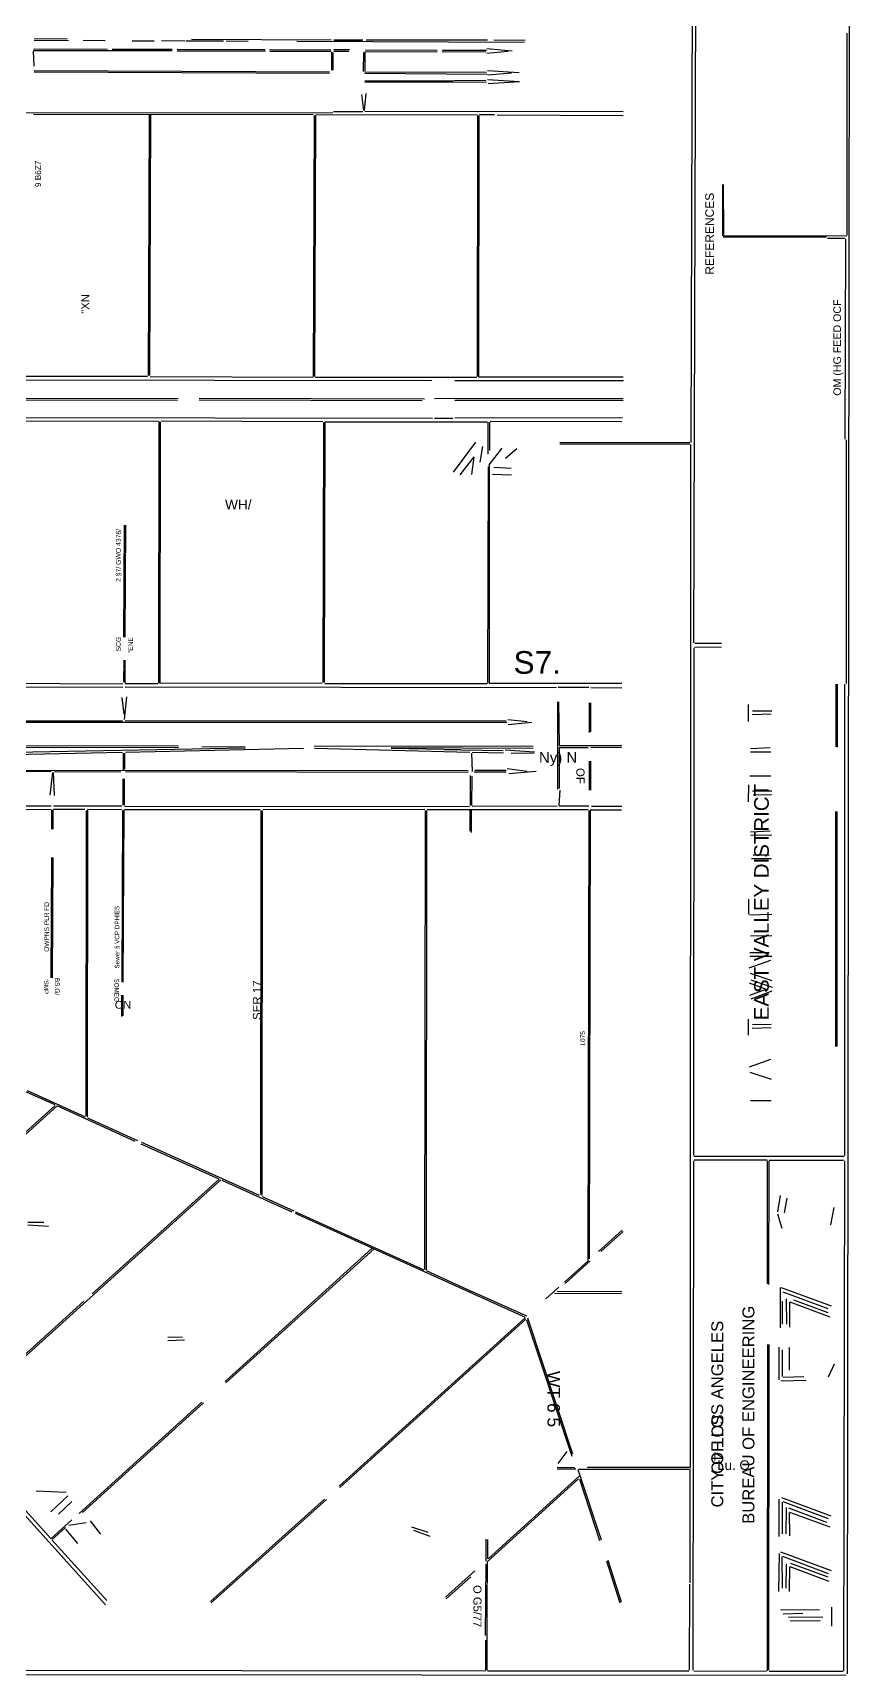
# Model space of a CAD drawing. Header units: feet. Extents: x 12 to 960, y 13 to 702.
# Drawn here: x 771.1 to 929.9, y 21 to 340.8 of the extents above; entities that cross this region are included whole.
import ezdxf
from ezdxf.enums import TextEntityAlignment as Align

# ---------------------------------------------------------------- set-up
doc = ezdxf.new("R2010")
doc.units = ezdxf.units.FT
for name, color, linetype in [('ALCANTARILLADO', 2, 'CONTINUOUS'), ('EJE_VIA', 7, 'CONTINUOUS'), ('GAS', 30, 'CONTINUOUS'), ('TEXTO', 7, 'CONTINUOUS')]:
    doc.layers.add(name, color=color, linetype=linetype)
doc.styles.add('CAD_TEXT', font='Arial')

msp = doc.modelspace()

# ---------------------------------------------------------------- linework, layer by layer
at = {"layer": 'ALCANTARILLADO'}
msp.add_line((788.77, 189.46), (788.58, 155.92), dxfattribs=at)
at = {"layer": 'EJE_VIA'}
for p, q in [((899.49, 398.63), (899.09, 261.02)), ((900.07, 380.09), (899.63, 221.96)), ((929.89, 368.31), (929.48, 21.23)), ((777.76, 339.56), (771.3, 339.51)), ((777.97, 339.29), (771.3, 339.22)), ((780.88, 339.31), (785.16, 339.25)), ((790.36, 339.23), (794.64, 339.23)), ((796.09, 339.24), (800.68, 339.22)), ((800.89, 339.2), (808.18, 339.2)), ((801.93, 339.5), (829.11, 339.4)), ((808.7, 339.22), (812.97, 339.15)), ((822.45, 339.11), (866.72, 338.94)), ((829.64, 339.42), (835.26, 339.42)), ((835.16, 339.09), (829.64, 339.09)), ((835.89, 339.42), (859.53, 339.39)), ((860.78, 339.39), (866.82, 339.31)), ((929.47, 340.71), (929.47, 301.34)), ((771.14, 337.17), (771.22, 334.25)), ((771.2, 337.62), (785.57, 337.58)), ((771.2, 337.31), (798.18, 337.3)), ((786.51, 337.59), (798.18, 337.59)), ((799.11, 337.58), (816.2, 337.53)), ((799.11, 337.27), (816.3, 337.24)), ((817.13, 337.53), (829.01, 337.45)), ((817.14, 337.21), (829.01, 337.19)), ((829.19, 337.06), (829.18, 333.52)), ((829.44, 336.96), (829.45, 333.52)), ((829.63, 337.18), (832.55, 337.16)), ((832.66, 337.46), (829.64, 337.46)), ((835.41, 336.96), (835.35, 333.21)), ((835.63, 336.96), (835.63, 333.31)), ((835.68, 337.11), (849.74, 337.09)), ((835.78, 337.44), (849.74, 337.39)), ((850.68, 337.1), (859.22, 337.08)), ((850.78, 337.4), (859.32, 337.39)), ((859.41, 337.71), (864.32, 337.25)), ((863.49, 337.14), (859.41, 336.71)), ((771.3, 333.44), (828.8, 333.17)), ((771.3, 333.14), (828.8, 332.88)), ((835.68, 333.18), (859.32, 333.1)), ((835.68, 332.91), (859.43, 332.74)), ((859.52, 333.4), (865.67, 333.05)), ((864.22, 332.93), (859.61, 332.49)), ((835.68, 331.41), (852.86, 331.4)), ((859.32, 331.12), (835.68, 331.1)), ((859.22, 331.46), (852.97, 331.41)), ((859.52, 331.65), (865.68, 331.31)), ((865.78, 331.2), (859.62, 330.82)), ((835.03, 328.75), (835.38, 325.61)), ((835.87, 328.95), (835.51, 325.61)), ((750.57, 325.23), (829.43, 325.18)), ((771.2, 324.95), (825.57, 324.85)), ((793.68, 324.77), (793.5, 274.04)), ((793.94, 324.77), (793.77, 274.04)), ((825.77, 324.67), (825.62, 273.84)), ((826.03, 324.67), (825.89, 273.84)), ((826.09, 324.85), (857.55, 324.79)), ((829.53, 325.45), (835.26, 325.44)), ((835.68, 325.49), (885.89, 325.43)), ((857.6, 324.67), (857.49, 273.84)), ((857.86, 324.67), (857.75, 273.84)), ((860.89, 324.8), (857.97, 324.79)), ((861.41, 324.82), (885.89, 324.68)), ((905.23, 311.23), (905.23, 301.23)), ((905.4, 311.23), (905.41, 301.44)), ((905.36, 301.29), (929.43, 301.26)), ((905.36, 301.07), (925.47, 301.07)), ((925.68, 300.78), (929.11, 300.76)), ((929.18, 300.61), (929.04, 261.65)), ((570.68, 273.56), (848.7, 273.04)), ((793.39, 273.83), (761.82, 273.83)), ((793.91, 273.87), (825.57, 273.73)), ((825.99, 273.71), (857.45, 273.71)), ((885.99, 273), (853.18, 272.98)), ((885.89, 273.72), (857.76, 273.71)), ((729.11, 269.66), (799.32, 269.56)), ((729.11, 269.37), (799.22, 269.24)), ((803.39, 269.61), (847.24, 269.5)), ((803.39, 269.32), (846.82, 269.2)), ((885.89, 269.53), (849.22, 269.49)), ((885.89, 269.2), (853.18, 269.17)), ((577.55, 266.21), (848.8, 265.71)), ((849.22, 265.72), (852.76, 265.72)), ((885.78, 265.8), (853.18, 265.74)), ((763.91, 265.23), (795.47, 265.18)), ((795.55, 265.09), (795.5, 214.15)), ((795.84, 264.98), (795.75, 214.15)), ((795.99, 265.19), (827.45, 265.07)), ((827.6, 264.88), (827.5, 214.25)), ((827.85, 264.98), (827.77, 214.25)), ((827.86, 265.05), (859.43, 265.04)), ((859.6, 264.98), (859.61, 258.73)), ((859.9, 264.98), (859.88, 259.46)), ((860.05, 265.12), (885.68, 265.06)), ((857.2, 261.08), (852.86, 255.22)), ((858.55, 260.22), (858.01, 257.14)), ((862.3, 259.89), (859.76, 256.66)), ((865.26, 259.78), (863, 257.86)), ((873.59, 261.03), (898.91, 260.99)), ((873.59, 260.72), (898.91, 260.71)), ((899.01, 260.61), (898.94, 61.44)), ((929.28, 261.54), (929.28, 214.04)), ((856.84, 258.22), (854.15, 254.7)), ((856.88, 258.13), (856.43, 254.76)), ((859.62, 256.23), (859.54, 214.15)), ((859.84, 256.65), (859.82, 214.15)), ((860.77, 256.17), (864.12, 256.01)), ((860.47, 254.81), (864.22, 254.71)), ((788.8, 244.88), (788.72, 223.11)), ((899.68, 221.02), (899.6, 122.17)), ((905.05, 221.86), (899.84, 221.86)), ((905.05, 221.17), (899.84, 221.1)), ((788.73, 218.63), (788.72, 214.36)), ((788.97, 218.63), (788.96, 214.15)), ((751.2, 213.47), (788.59, 213.36)), ((763.91, 214.12), (788.59, 214.03)), ((788.34, 211.36), (788.76, 208.13)), ((789.26, 211.46), (788.8, 207.08)), ((789.01, 214.05), (795.36, 214.05)), ((789.01, 213.42), (872.97, 213.32)), ((827.34, 214.12), (795.78, 214.06)), ((827.86, 214.06), (859.43, 214.05)), ((885.68, 214.06), (859.84, 214.05)), ((879.22, 213.28), (873.28, 213.27)), ((879.63, 213.28), (885.68, 213.24)), ((927.27, 213.94), (927.27, 201.75)), ((927.55, 213.94), (927.55, 201.65)), ((928.99, 213.94), (929, 122.17)), ((873.12, 210.5), (873.12, 193.52)), ((873.36, 210.5), (873.44, 202.06)), ((879.29, 210.29), (879.28, 204.56)), ((879.57, 210.29), (879.57, 204.67)), ((910.27, 209.98), (910.27, 206.65)), ((914.74, 208.08), (910.99, 207.99)), ((911.09, 208.78), (914.84, 208.78)), ((863.28, 206.5), (713.8, 206.5)), ((715.26, 206.82), (788.49, 206.77)), ((789.01, 206.84), (863.18, 206.82)), ((863.47, 207.03), (867.24, 206.68)), ((868.18, 206.5), (863.57, 206.03)), ((812.34, 201.48), (695.88, 199.24)), ((729.11, 202.06), (799.43, 201.93)), ((729.11, 201.75), (799.43, 201.63)), ((812.34, 201.71), (803.91, 201.7)), ((825.78, 201.93), (868.39, 201.84)), ((825.88, 201.51), (856.09, 200.72)), ((840.78, 201.62), (868.39, 201.49)), ((840.78, 201.48), (851.09, 201.27)), ((873.44, 201.54), (873.44, 193.63)), ((885.68, 201.93), (873.49, 201.93)), ((873.49, 201.64), (879.11, 201.64)), ((879.64, 201.65), (885.57, 201.61)), ((914.54, 201.55), (910.68, 201.35)), ((788.49, 200.61), (693.59, 198.8)), ((788.61, 200.5), (788.6, 197.27)), ((788.88, 200.5), (788.88, 197.38)), ((823.7, 201.39), (789.11, 200.63)), ((851.09, 201.25), (854.32, 201.24)), ((854.42, 201.15), (862.55, 201.02)), ((856.41, 200.5), (856.57, 196.95)), ((856.51, 200.7), (862.66, 200.56)), ((862.96, 201.18), (868.69, 200.77)), ((868.59, 200.5), (864.11, 200.41)), ((879.33, 198.94), (879.33, 193.31)), ((879.57, 198.94), (879.58, 193.31)), ((914.64, 200.73), (910.67, 200.68)), ((774.64, 196.93), (711.61, 196.91)), ((720.16, 197.22), (855.78, 197.12)), ((774.91, 196.74), (774.39, 192.36)), ((775.02, 196.75), (775.22, 192.27)), ((775.26, 196.91), (788.18, 196.9)), ((788.59, 195.5), (788.59, 190.4)), ((788.85, 195.5), (788.85, 190.4)), ((789.11, 196.93), (855.78, 196.81)), ((856.18, 196.13), (856.14, 190.29)), ((856.45, 196.02), (856.44, 190.29)), ((863.18, 196.84), (856.93, 196.84)), ((863.18, 197.13), (857.03, 197.13)), ((863.37, 197.54), (867.24, 197.03)), ((868.99, 196.96), (863.68, 196.48)), ((914.64, 196.06), (910.57, 196.05)), ((873.6, 193.33), (873.38, 190.29)), ((910.28, 194.36), (910.26, 191.02)), ((914.84, 193.13), (911.09, 193.12)), ((914.85, 192.42), (911.2, 192.33)), ((715.05, 190.3), (774.64, 190.26)), ((736.3, 189.65), (774.64, 189.56)), ((774.67, 189.46), (774.66, 185.71)), ((774.92, 189.46), (774.92, 185.71)), ((775.05, 190.26), (788.39, 190.24)), ((775.05, 189.58), (781.2, 189.58)), ((781.41, 189.36), (781.34, 129.88)), ((781.67, 189.46), (781.61, 129.67)), ((781.72, 189.59), (788.39, 189.55)), ((788.5, 189.36), (788.35, 155.92)), ((788.91, 190.2), (855.99, 190.15)), ((788.91, 189.55), (815.26, 189.51)), ((815.41, 189.36), (815.35, 114.56)), ((815.69, 189.36), (815.61, 114.36)), ((847.34, 189.51), (815.89, 189.45)), ((847.4, 189.36), (847.28, 99.98)), ((847.66, 189.36), (847.58, 99.88)), ((879.11, 189.45), (847.76, 189.45)), ((856.08, 189.36), (856.07, 185.29)), ((856.37, 189.36), (856.37, 185.09)), ((873.07, 190.2), (856.51, 190.11)), ((879.22, 190.2), (873.49, 190.17)), ((879.22, 189.36), (879.07, 101.65)), ((879.51, 189.36), (879.32, 102.06)), ((879.53, 189.45), (885.57, 189.45)), ((879.74, 190.19), (885.68, 190.19)), ((927.26, 189.15), (927.26, 143.42)), ((927.51, 189.15), (927.51, 143.42)), ((914.54, 185.34), (910.67, 185.14)), ((914.84, 184.54), (910.67, 184.47)), ((774.67, 180.19), (774.58, 156.75)), ((774.92, 180.19), (774.81, 156.75)), ((914.74, 179.92), (910.88, 179.91)), ((914.32, 180.67), (911.2, 180.65)), ((910.3, 172.07), (910.33, 169.15)), ((914.85, 169.09), (910.47, 168.95)), ((914.84, 164.93), (910.67, 164.89)), ((914.59, 160.14), (910.4, 158.62)), ((914.32, 161.66), (910.57, 161.61)), ((914.84, 160.92), (910.57, 160.92)), ((910.61, 157.68), (914.85, 156.25)), ((910.42, 155.76), (913.77, 154.57)), ((913.65, 154.48), (910.48, 153.3)), ((910.73, 156.4), (914.89, 154.93)), ((914.84, 154.16), (910.73, 152.63)), ((788.33, 153.42), (788.33, 149.25)), ((788.57, 153.42), (788.57, 149.36)), ((910.22, 148.73), (910.24, 145.61)), ((914.74, 147.69), (911.09, 147.6)), ((914.74, 147.01), (910.99, 146.92)), ((914.59, 140.87), (910.41, 139.35)), ((758.95, 139.35), (775.32, 132.07)), ((910.57, 138.42), (914.69, 137.02)), ((769.98, 134.82), (781.23, 129.73)), ((775.41, 131.93), (733.1, 93.7)), ((775.77, 131.85), (733.25, 93.45)), ((775.87, 131.81), (790.93, 124.99)), ((910.68, 132.89), (914.74, 132.89)), ((781.7, 129.52), (791.42, 125.1)), ((792.18, 124.75), (815.1, 114.46)), ((792.08, 124.46), (807.22, 117.65)), ((899.74, 122.04), (928.91, 122.01)), ((899.59, 121.13), (899.47, 21.96)), ((913.91, 121.28), (899.74, 121.28)), ((913.95, 121.13), (913.96, 97.17)), ((914.24, 121.13), (914.17, 97.07)), ((914.32, 121.25), (928.8, 121.25)), ((928.99, 121.13), (928.8, 21.86)), ((807.63, 117.41), (754.68, 69.62)), ((807.29, 117.54), (782.57, 95.27)), ((807.82, 117.39), (821.45, 111.23)), ((815.69, 114.18), (821.86, 111.39)), ((916.48, 114.36), (915.95, 111.22)), ((917.75, 113.86), (917.23, 111.01)), ((926.88, 112.07), (926.29, 108.7)), ((770.05, 109.19), (773.18, 109.16)), ((822.09, 110.94), (866.82, 90.7)), ((822.19, 111.23), (847.16, 99.94)), ((915.93, 110.83), (916.81, 108.04)), ((770.06, 108.64), (774.13, 108.43)), ((885.73, 107.63), (881.11, 103.49)), ((885.92, 107.35), (881.57, 103.47)), ((837.08, 104.1), (808.49, 78.19)), ((837.46, 104.03), (808.6, 77.9)), ((847.59, 99.76), (856.45, 95.71)), ((879.08, 101.68), (874.49, 97.52)), ((879.53, 101.66), (874.66, 97.25)), ((873.39, 96.53), (870.87, 94.26)), ((916.47, 96.44), (916.48, 88.63)), ((916.66, 96.5), (926.36, 92.89)), ((781.01, 93.8), (754.48, 69.83)), ((856.57, 95.71), (867.09, 90.94)), ((872.55, 95.4), (885.57, 95.33)), ((873.07, 95.74), (885.68, 95.67)), ((916.88, 93.84), (916.88, 89.36)), ((916.96, 95.62), (925.74, 92.38)), ((917.61, 94.26), (917.71, 89.35)), ((918.27, 93.63), (918.29, 88.73)), ((918.33, 93.7), (926.15, 90.75)), ((919.06, 94.1), (925.73, 91.58)), ((866.85, 90.59), (830.65, 57.81)), ((866.99, 90.32), (830.81, 57.56)), ((867.12, 90.18), (875.91, 63.6)), ((867.3, 90.56), (876.07, 64.07)), ((800.16, 86.78), (797.34, 86.76)), ((800.58, 86.24), (797.34, 86.11)), ((914, 85.4), (913.94, 21.86)), ((914.28, 85.4), (914.18, 21.96)), ((916.23, 84.88), (916.22, 78.52)), ((916.88, 84.36), (916.88, 79.15)), ((918.2, 84.77), (918.2, 80.4)), ((926.99, 81.57), (925.84, 79.02)), ((921.51, 78.34), (916.61, 78.21)), ((921.1, 79.07), (917.03, 78.97)), ((803.92, 74.13), (780.04, 52.5)), ((804.25, 74.02), (780.69, 52.68)), ((754.63, 69.55), (774.55, 47.59)), ((874.97, 64.57), (873.2, 62.18)), ((873.07, 61.47), (876.51, 61.4)), ((876.72, 61.11), (873.07, 61.11)), ((877.09, 61.04), (881.61, 47.34)), ((877.24, 61.11), (898.7, 61.1)), ((898.8, 61.4), (879.01, 61.4)), ((898.91, 61.23), (898.87, 38.94)), ((877.25, 59.24), (859.46, 43.07)), ((877.35, 59.76), (859.63, 43.64)), ((877.41, 59.14), (881.33, 47.21)), ((771.72, 56.9), (777.56, 56.62)), ((777.86, 55.93), (774.54, 52.79)), ((778.67, 54.79), (776.02, 52.36)), ((827.79, 55.26), (805.61, 35.36)), ((828.17, 55.21), (805.78, 35.1)), ((916.22, 55.29), (916.21, 48)), ((916.71, 55.59), (926.35, 52.01)), ((916.88, 54.67), (916.88, 48.52)), ((916.96, 54.8), (925.83, 51.5)), ((769.01, 52.7), (785.2, 34.7)), ((778.67, 51.26), (774.61, 47.61)), ((917.64, 53.63), (917.6, 48.52)), ((918.12, 53.57), (925.5, 50.8)), ((918.23, 52.69), (918.3, 48.1)), ((918.31, 52.7), (926.13, 49.88)), ((777.4, 49.72), (774.82, 47.4)), ((777.38, 49.39), (779.74, 46.65)), ((781.4, 50.65), (778.05, 50.1)), ((782.22, 51.01), (784.19, 48.42)), ((844.71, 49.89), (847.93, 48.82)), ((845.14, 49.21), (848.3, 48.05)), ((774.73, 47.36), (785.46, 35.5)), ((859.2, 47.48), (859.21, 43.21)), ((859.5, 47.38), (859.49, 43.63)), ((916.55, 45.01), (926.41, 41.34)), ((859.18, 42.59), (859.1, 28.73)), ((859.48, 43), (859.45, 38.84)), ((882.67, 43.25), (885.26, 35.09)), ((882.93, 43.37), (885.55, 35.25)), ((916.25, 44.67), (916.17, 37.27)), ((916.81, 44.04), (916.86, 37.9)), ((916.95, 44.13), (925.83, 40.78)), ((917.63, 42.69), (917.58, 37.9)), ((918.28, 42.06), (918.22, 37.27)), ((918.34, 42.16), (925.93, 39.27)), ((918.51, 42.77), (925.73, 40.13)), ((857.08, 41.29), (851.35, 36.17)), ((856.25, 40.14), (851.47, 35.86)), ((859.39, 38.63), (859.41, 21.96)), ((898.84, 38.73), (898.74, 21.96)), ((924.12, 33.73), (916.51, 33.63)), ((920.89, 33.02), (917.03, 32.86)), ((924.74, 32.27), (918.07, 32.25)), ((926.47, 34.25), (926.43, 30.5)), ((924.22, 31.57), (918.39, 31.48)), ((859.13, 27.79), (859.13, 21.96)), ((568.49, 22.16), (859.11, 21.83)), ((655.89, 21.26), (929.32, 20.99)), ((859.53, 21.86), (898.7, 21.86)), ((899.64, 21.84), (913.8, 21.75)), ((928.7, 21.72), (914.32, 21.72))]:
    msp.add_line(p, q, dxfattribs=at)
at = {"layer": 'GAS'}
msp.add_line((789.06, 244.88), (788.95, 223.11), dxfattribs=at)

# ---------------------------------------------------------------- texts
at = {"layer": 'TEXTO', "style": 'CAD_TEXT'}
for s, height, rotation, p in [('9 B6Z7', 1.14, 90, (772.07, 313.3)), ('REFERENCES', 1.672, 90, (902.73, 301.63)), ('"XN', 1.558, 90, (781.24, 287.97)), ('OM (HG FEED OCF', 1.4819, 90, (927.56, 279.47)), ('2 §7/ GWO 4376/', 0.9499, 90, (787.7, 239.01)), ('SCG', 0.95, 90, (787.7, 221.74)), ('"ENE', 0.912, 90, (790.07, 221.54)), ('OF', 1.596, 270, (877.6, 196.08)), ('EAST VALLEY DISTRICT', 2.8498, 90, (912.83, 171.51)), ('OWPNS PLR FD', 0.9119, 90, (773.74, 166.68)), ('Sewer § VCP DPHIES', 0.8739, 90, (787.44, 164.68)), ("'SMP", 0.874, 270, (773.64, 155.01)), ('BS.G/', 0.912, 270, (775.8, 155.08)), ('SOMEG', 0.874, 270, (787.37, 154.35)), ('SER 17', 1.596, 90, (814.67, 152.41)), ('L075', 0.912, 90, (878.06, 144.98)), ('CITY OF LOS ANGELES', 2.3178, 90, (904.23, 71.82)), ('BUREAU OF ENGINEERING', 2.3178, 90, (910.29, 71.69)), ('WT 6 5', 2.432, 270, (872.4, 74.75)), ('SOT 4O', 2.28, 270, (904.26, 66.02)), ('O G5/77', 1.558, 270, (857.56, 34.42))]:
    msp.add_text(s, height=height, rotation=rotation, dxfattribs=at).set_placement(p, align=Align.MIDDLE_CENTER)
for s, height, p in [('WH/', 1.9, (811.04, 248.9)), ('S7.', 4.408, (869.2, 218.17)), ('Ny) N', 2.09, (873.26, 199.67)), ('ON', 1.52, (788.6, 151.51)), ('Lu. O', 1.862, (907.39, 61.89))]:
    msp.add_text(s, height=height, dxfattribs=at).set_placement(p, align=Align.MIDDLE_CENTER)

doc.saveas('drawing.dxf')
